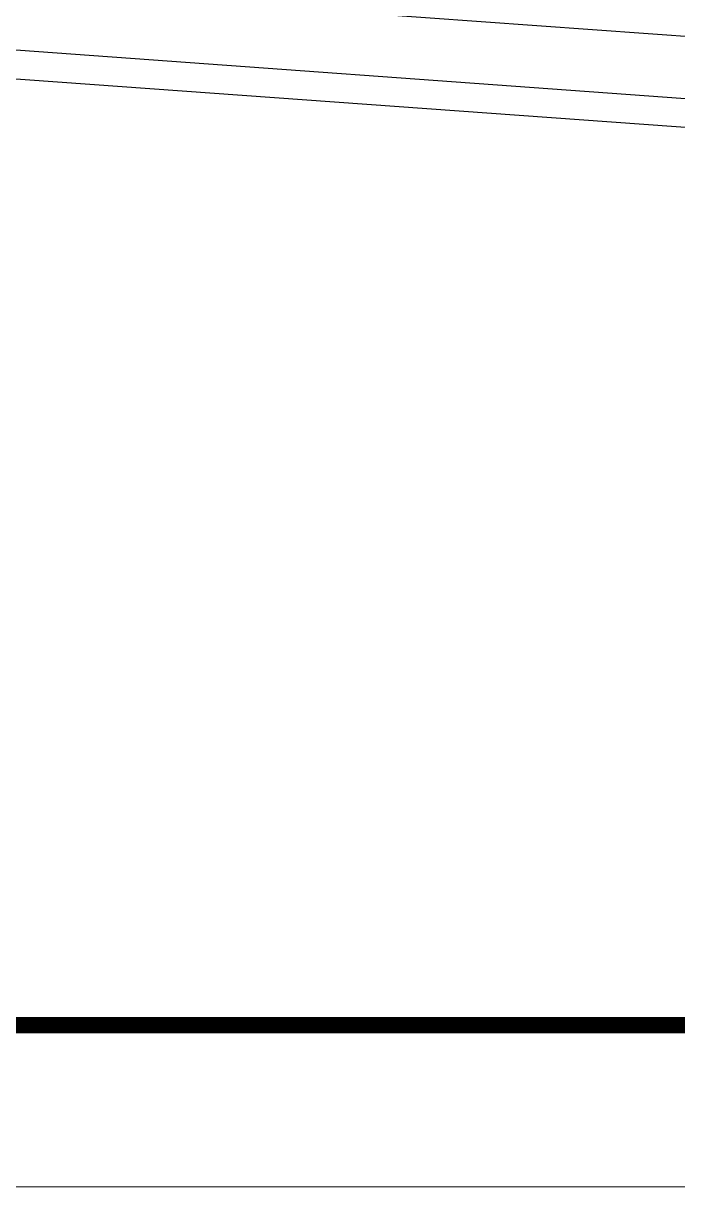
# Model space of a CAD drawing. Header units: millimetres. Extents: x 0 to 1787, y -410 to 0.
# Drawn here: x 1481.37 to 1506.57, y -410.24 to -365.44 of the extents above; entities that cross this region are included whole.
import ezdxf

# ---------------------------------------------------------------- set-up
doc = ezdxf.new("R2010")
doc.units = ezdxf.units.MM
doc.header["$MEASUREMENT"] = 0
doc.layers.get('0').update_dxf_attribs({"linetype": 'CONTINUOUS'})
doc.layers.add('from', color=7, linetype='CONTINUOUS', lineweight=13)

# ---------------------------------------------------------------- blocks, each defined once
blk = doc.blocks.new('*U24')
at = {"color": 7, "linetype": 'Continuous'}
for p, q in [((-126.857, 38.241), (-23.778, 30.784)), ((-23.681, 28.371), (-126.884, 35.836)), ((-23.3, 27.235), (-126.502, 34.701))]:
    blk.add_line(p, q, dxfattribs=at)

msp = doc.modelspace()

# ---------------------------------------------------------------- linework, layer by layer
at = {"layer": 'from'}
msp.add_lwpolyline([(1425.928, -410.242), (1786.772, -410.242), (1786.772, -159.488), (1425.928, -159.488)], close=True, dxfattribs=at)
at = {"layer": 'from', "const_width": 0.622}
msp.add_lwpolyline([(1432.147, -404.023), (1432.147, -165.707), (1780.553, -165.707), (1780.553, -404.023), (1432.147, -404.023)], dxfattribs=at)

# ---------------------------------------------------------------- block references
msp.add_blockref('*U24', (1593.57, -401.279))

doc.saveas('drawing.dxf')
